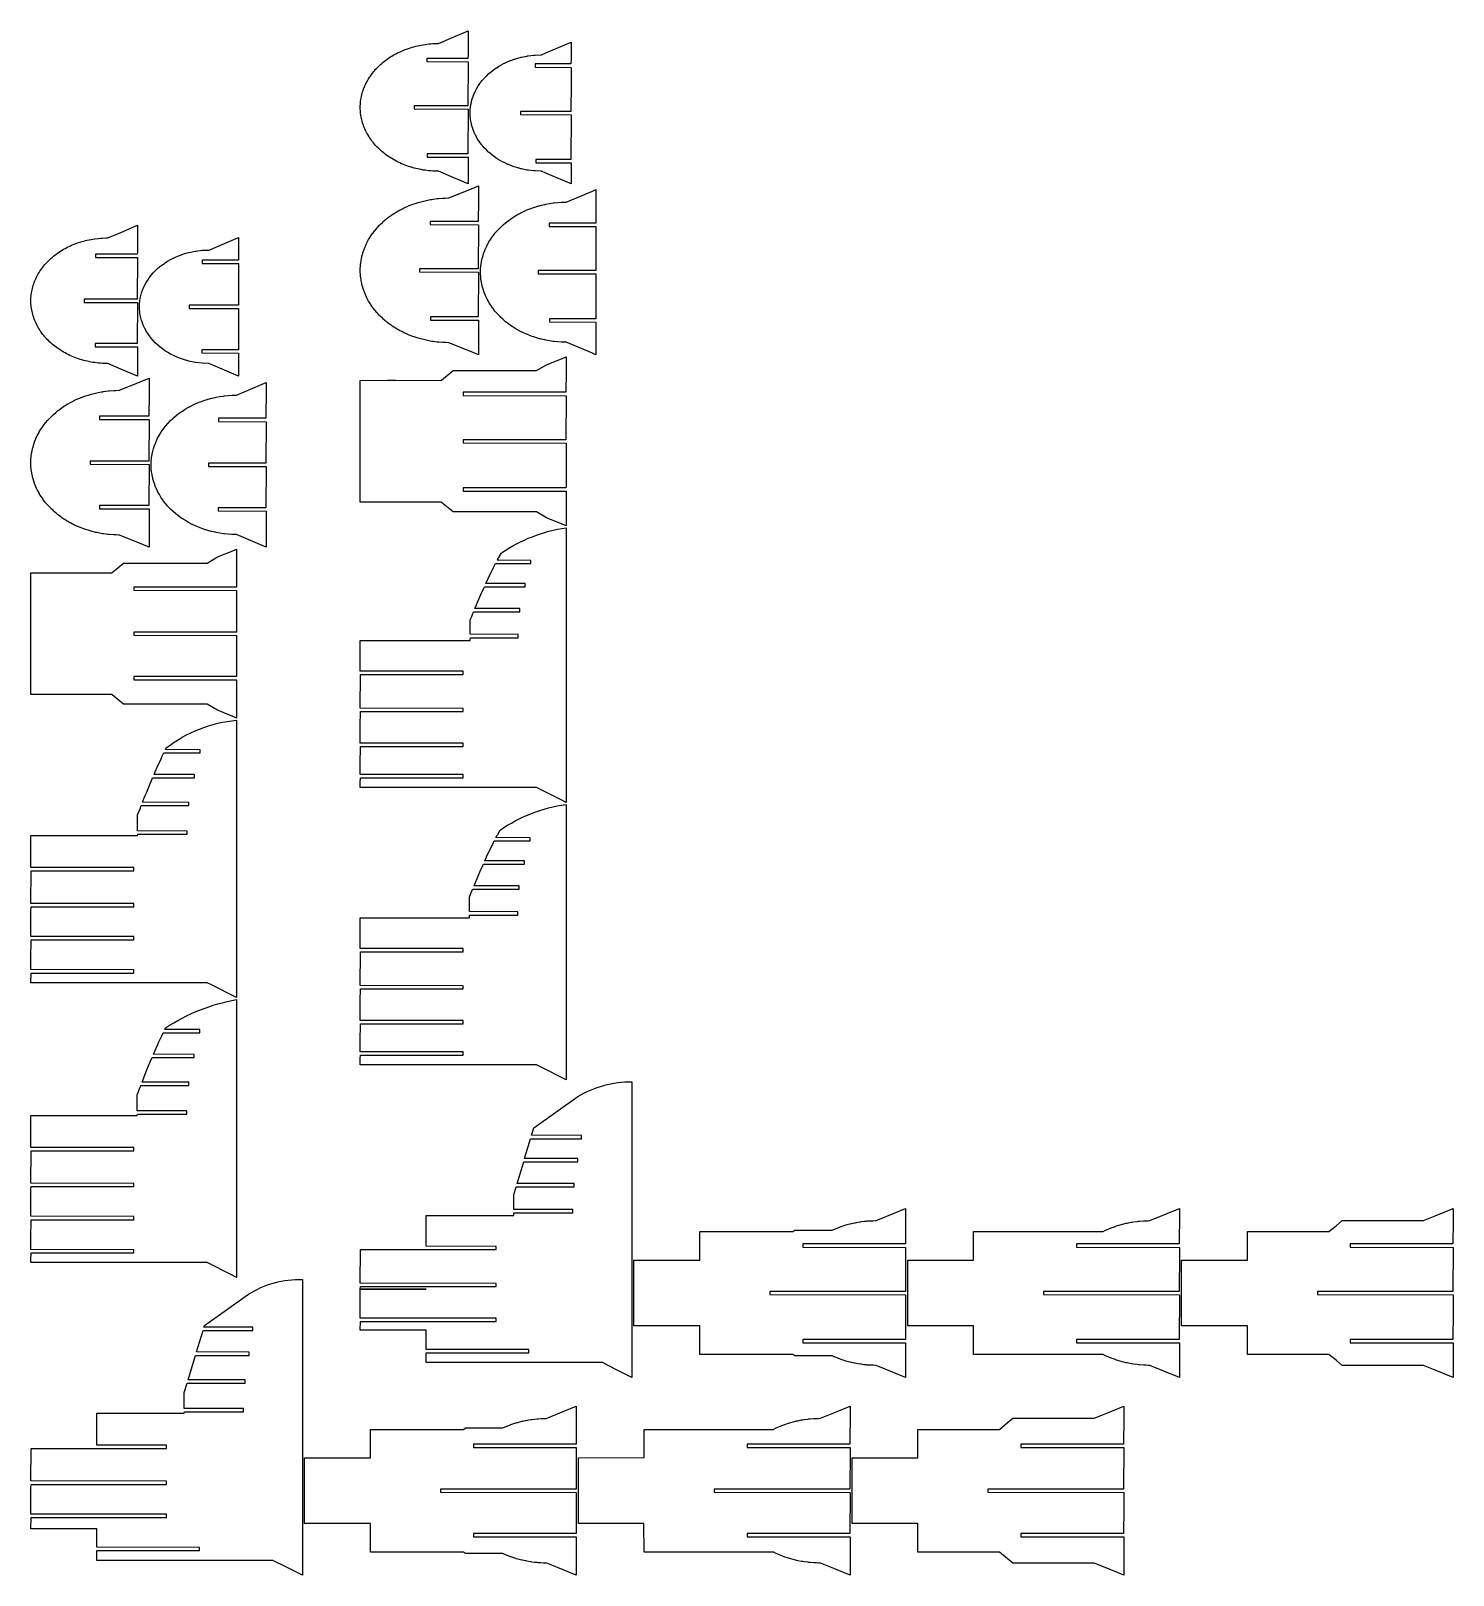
# Model space of a CAD drawing. Header units: millimetres. Extents: x 2 to 2161, y 2 to 2345.
import ezdxf

# ---------------------------------------------------------------- set-up
doc = ezdxf.new("R2010")
doc.units = ezdxf.units.MM
doc.layers.get('0').update_dxf_attribs({"linetype": 'CONTINUOUS'})

msp = doc.modelspace()

# ---------------------------------------------------------------- linework, layer by layer
for points in [[(600.3427, 2133.40017), (597.203556, 2133.844697), (594.094908, 2134.414271), (588.965948, 2135.4626), (585.895365, 2136.15604), (583.384362, 2136.832924), (580.359131, 2137.648415), (577.386618, 2138.584052), (574.919246, 2139.360761), (572.501649, 2140.235187), (569.588922, 2141.288756), (567.226744, 2142.258961), (564.380828, 2143.427876), (561.608732, 2144.709305), (559.307727, 2145.773022), (557.073494, 2146.927428), (554.381772, 2148.318273), (552.219681, 2149.560872), (549.614829, 2151.057936), (547.103147, 2152.657401), (545.018343, 2153.985042), (543.015866, 2155.394511), (540.603384, 2157.092612), (538.688106, 2158.580585), (536.380607, 2160.373244), (534.557123, 2161.936183), (532.360227, 2163.819121), (530.279194, 2165.787692), (528.551823, 2167.421665), (526.924829, 2169.122793), (524.964667, 2171.172355), (523.441923, 2172.936708), (521.607373, 2175.062262), (519.902876, 2177.258694), (518.488093, 2179.081845), (517.184591, 2180.95942), (515.61417, 2183.221524), (514.425166, 2185.149039), (512.992688, 2187.471241), (511.701613, 2189.847972), (510.629924, 2191.820773), (509.678208, 2193.834101), (508.531577, 2196.259685), (507.702052, 2198.308668), (506.702649, 2200.777275), (505.997305, 2202.857097), (505.147508, 2205.362693), (504.44948, 2207.899345), (503.87009, 2210.004799), (503.417929, 2212.13096), (502.873219, 2214.692477), (502.549504, 2216.834195), (502.159504, 2219.414489), (501.925143, 2222.007268), (501.730592, 2224.159395), (501.665706, 2226.316616), (501.5875, 2228.915584), (501.652385, 2231.07286), (501.730592, 2233.67188), (501.964952, 2236.264659), (502.159504, 2238.41673), (502.483218, 2240.558505), (502.873219, 2243.138799), (503.32538, 2245.26496), (503.870091, 2247.826425), (504.568119, 2250.363076), (505.147509, 2252.468532), (505.852853, 2254.548297), (506.70265, 2257.053944), (507.532175, 2259.102982), (508.531577, 2261.571539), (509.483292, 2263.584867), (510.629924, 2266.010502), (511.920999, 2268.387233), (512.992688, 2270.360035), (514.181694, 2272.287548), (515.614171, 2274.609752), (516.917673, 2276.487327), (518.488093, 2278.749431), (520.192589, 2280.945863), (521.607372, 2282.768959), (523.130117, 2284.533257), (524.964667, 2286.658808), (526.59166, 2288.360048), (528.551823, 2290.409613), (530.632855, 2292.378185), (532.360228, 2294.012157), (534.18371, 2295.57504), (536.380607, 2297.457978), (538.295884, 2298.946006), (540.603384, 2300.738613), (542.60586, 2302.148082), (545.018342, 2303.846233), (547.530024, 2305.445698), (549.614829, 2306.773336), (551.776919, 2308.015937), (554.381772, 2309.512952), (556.616005, 2310.667354), (559.307727, 2312.058199), (562.079823, 2313.339678), (564.380828, 2314.403395), (566.743008, 2315.373604), (569.588923, 2316.542469), (572.006519, 2317.416895), (574.919246, 2318.470514), (577.891759, 2319.406154), (580.359131, 2320.18286), (582.870134, 2320.859746), (585.895365, 2321.675237), (588.965947, 2322.368678), (594.094908, 2323.417004), (597.203556, 2323.986578), (600.3427, 2324.431052), (605.572979, 2325.064144), (608.735022, 2325.382385), (611.912437, 2325.573622), (617.193488, 2325.785337), (620.378543, 2325.849149), (642.740016, 2335.374372), (665.237324, 2344.957414), (665.237324, 2330.199048), (665.237324, 2308.732386), (665.042324, 2303.283788), (602.498797, 2303.283788), (602.498797, 2298.383788), (665.237324, 2298.133788), (665.042324, 2231.365639), (583.462413, 2231.365639), (583.462413, 2226.465639), (665.237324, 2226.215639), (665.042324, 2158.308091), (603.284822, 2158.308091), (603.284822, 2153.408091), (665.237324, 2153.158091), (665.237324, 2127.632229), (665.237324, 2112.873816), (642.740016, 2122.456905), (620.378544, 2131.982077), (617.193487, 2132.045888), (611.912437, 2132.257547), (608.735023, 2132.448783), (605.572979, 2132.767025)], [(739.368054, 2137.414618), (735.258523, 2138.708266), (731.231895, 2140.164665), (730.399671, 2140.465691), (726.465345, 2142.081615), (725.652211, 2142.415598), (724.860168, 2142.781727), (721.027729, 2144.553402), (717.306502, 2146.476122), (716.537424, 2146.873514), (712.936355, 2148.943123), (712.192096, 2149.370864), (711.47446, 2149.827863), (708.002114, 2152.039114), (704.666889, 2154.386656), (703.977596, 2154.871837), (700.787605, 2157.350129), (700.128307, 2157.862328), (697.091205, 2160.465481), (696.463508, 2161.003473), (695.868916, 2161.565933), (692.991893, 2164.287395), (690.282054, 2167.120709), (689.721997, 2167.706309), (687.18579, 2170.644928), (686.661623, 2171.25224), (686.174614, 2171.879804), (683.818223, 2174.916353), (681.647175, 2178.043547), (681.198475, 2178.689875), (679.218128, 2181.900247), (678.808841, 2182.563746), (678.439955, 2183.242825), (676.655003, 2186.528623), (675.069873, 2189.881921), (674.742258, 2190.574958), (673.360643, 2193.987642), (673.075093, 2194.692971), (671.900307, 2198.157017), (671.657503, 2198.872916), (671.458063, 2199.597687), (670.493061, 2203.104426), (669.739964, 2206.645654), (669.584329, 2207.37753), (669.045167, 2210.944668), (668.933736, 2211.681909), (668.866775, 2212.422717), (668.542739, 2216.007192), (668.434669, 2219.60015), (668.412324, 2220.342727), (668.520394, 2223.935777), (668.542739, 2224.678368), (668.609701, 2225.419177), (668.933736, 2229.003559), (669.472898, 2232.57079), (669.584329, 2233.308031), (670.337426, 2236.849258), (670.493061, 2237.581119), (670.692501, 2238.30589), (671.657503, 2241.812631), (672.83229, 2245.276584), (673.075094, 2245.992497), (674.456709, 2249.405272), (674.742258, 2250.110587), (676.327388, 2253.463885), (676.655003, 2254.156937), (677.023889, 2254.836016), (678.808841, 2258.121816), (680.789188, 2261.332186), (681.198475, 2261.995685), (683.369523, 2265.122879), (683.818223, 2265.769207), (684.305231, 2266.396771), (686.661623, 2269.433228), (689.19783, 2272.371755), (689.721997, 2272.979067), (692.431836, 2275.812566), (692.991893, 2276.398168), (693.586485, 2276.960628), (696.463509, 2279.682089), (699.50061, 2282.285149), (700.128307, 2282.823141), (703.318297, 2285.301527), (703.977595, 2285.813711), (707.31282, 2288.161252), (708.002114, 2288.646448), (708.719751, 2289.103446), (712.192096, 2291.314693), (715.793166, 2293.384307), (716.537424, 2293.812034), (720.258651, 2295.734749), (721.027729, 2296.132141), (721.819772, 2296.498284), (725.652211, 2298.269959), (729.586538, 2299.885889), (730.399672, 2300.219857), (734.426299, 2301.676257), (735.258523, 2301.977296), (736.107829, 2302.244627), (740.21736, 2303.53827), (744.39956, 2304.665658), (745.263928, 2304.89866), (746.141254, 2305.096789), (754.683793, 2306.842828), (755.571996, 2307.005566), (756.468911, 2307.132561), (765.180201, 2308.187009), (766.083659, 2308.277936), (766.99151, 2308.332576), (775.787362, 2308.685198), (776.697396, 2308.703431), (783.08651, 2311.424975), (821.556176, 2327.811665), (821.556176, 2302.575338), (821.361176, 2294.71093), (767.109331, 2294.71093), (767.109331, 2289.810931), (821.556176, 2289.560931), (821.556177, 2265.868044), (821.361176, 2222.792781), (745.034251, 2222.792781), (745.034251, 2217.892781), (821.556176, 2217.642781), (821.361176, 2149.735233), (768.100589, 2149.735233), (768.100589, 2144.835233), (821.556176, 2144.585233), (821.556176, 2138.110223), (821.556177, 2112.873816), (783.08651, 2129.260587), (776.697396, 2131.982117), (775.787362, 2132.000349), (766.991509, 2132.352877), (766.083659, 2132.407517), (765.180201, 2132.498445), (756.468911, 2133.552981), (755.571996, 2133.679992), (754.683793, 2133.84273), (746.141254, 2135.588773), (745.263928, 2135.786903), (741.081728, 2136.914286), (740.21736, 2137.147287)], [(527.770041, 1916.498567), (526.980011, 1917.413914), (524.008483, 1920.890388), (523.274459, 1921.836258), (520.514007, 1925.426788), (519.837722, 1926.40094), (517.294873, 1930.096795), (516.677992, 1931.096827), (514.358676, 1934.889535), (513.802688, 1935.913049), (511.712498, 1939.793207), (511.218713, 1940.83776), (509.362651, 1944.796465), (508.932269, 1945.859545), (507.314655, 1949.887398), (506.948699, 1950.966406), (505.573345, 1955.053658), (505.272746, 1956.146041), (504.143044, 1960.283118), (503.908471, 1961.386208), (503.026959, 1965.56328), (502.859009, 1966.674457), (502.227893, 1970.881696), (502.126968, 1971.998249), (501.747688, 1976.225401), (501.714009, 1977.344619), (501.5875, 1981.581939), (501.71401, 1985.819258), (501.747688, 1986.938499), (502.126968, 1991.165736), (502.227893, 1992.282289), (502.859009, 1996.489443), (503.026959, 1997.600619), (503.90847, 2001.777776), (504.143044, 2002.880844), (505.272746, 2007.017921), (505.573345, 2008.110304), (506.948699, 2012.197471), (507.314655, 2013.276502), (508.932269, 2017.304439), (509.362651, 2018.367497), (511.218713, 2022.326204), (511.712498, 2023.370779), (513.802688, 2027.250935), (514.358676, 2028.274449), (516.677992, 2032.067073), (517.294872, 2033.067106), (519.837721, 2036.762961), (520.514007, 2037.737112), (523.27446, 2041.327642), (524.008483, 2042.273512), (526.980012, 2045.750068), (527.770042, 2046.665414), (530.945449, 2050.019617), (531.789572, 2050.902241), (535.161393, 2054.126453), (536.057568, 2054.974198), (539.617934, 2058.060459), (540.564004, 2058.871326), (542.035493, 2060.059172), (543.532855, 2061.218313), (544.579104, 2062.031103), (547.602151, 2064.244796), (548.845809, 2065.12021), (551.738571, 2067.092393), (553.257773, 2068.059836), (555.878731, 2069.714181), (557.46562, 2070.655794), (559.297045, 2071.708318), (560.025154, 2072.12472), (560.961406, 2072.649891), (561.733139, 2073.071713), (562.702217, 2073.584164), (564.539575, 2074.525898), (566.432078, 2075.503777), (568.381089, 2076.404762), (573.85411, 2078.913608), (575.855023, 2079.735417), (581.53132, 2081.923011), (583.579206, 2082.663792), (589.43045, 2084.519189), (591.520371, 2085.177021), (593.647358, 2085.750378), (599.644407, 2087.264372), (601.803279, 2087.751918), (607.916326, 2088.916965), (610.101962, 2089.317423), (612.309038, 2089.629925), (618.507459, 2090.440151), (620.730636, 2090.6639), (626.983774, 2091.115342), (629.217759, 2091.249797), (630.617577, 2091.285253), (636.163945, 2091.396372), (673.056886, 2106.448742), (681.022726, 2109.698816), (681.022726, 2106.953452), (681.022726, 2086.820824), (680.827726, 2055.950143), (607.81379, 2055.950143), (607.81379, 2051.050143), (681.022725, 2050.800143), (680.827726, 1984.031993), (591.355114, 1984.031994), (591.355114, 1979.131993), (681.022726, 1978.881994), (680.827726, 1910.974446), (608.412421, 1910.974445), (608.412421, 1906.074446), (681.022726, 1905.824446), (681.022726, 1856.210524), (681.022726, 1853.465171), (673.056887, 1856.715225), (636.163945, 1871.767505), (635.410735, 1871.778261), (631.457114, 1871.869216), (629.217758, 1871.914081), (626.983774, 1872.048536), (620.730636, 1872.499978), (618.507459, 1872.723727), (612.309038, 1873.534025), (610.101962, 1873.846564), (607.916326, 1874.247021), (601.803278, 1875.41206), (599.644406, 1875.899607), (593.647358, 1877.413537), (591.520371, 1877.986894), (589.43045, 1878.644724), (583.579206, 1880.500189), (581.53132, 1881.240934), (575.855022, 1883.428533), (573.85411, 1884.250377), (568.38109, 1886.759219), (566.432078, 1887.660169), (564.539575, 1888.638048), (562.312485, 1889.782938), (561.732071, 1890.092761), (560.961281, 1890.514109), (560.021517, 1891.041319), (559.297046, 1891.455632), (557.46562, 1892.508191), (555.87154, 1893.453797), (553.255954, 1895.100817), (551.737572, 1896.067739), (548.842863, 1898.037719), (547.600703, 1898.912051), (544.577888, 1901.130186), (543.532312, 1901.942477), (542.035296, 1903.103751), (540.564004, 1904.29266), (539.617934, 1905.103527), (536.057568, 1908.189789), (535.161393, 1909.037534), (531.789572, 1912.261747), (530.945449, 1913.144369)], [(684.408639, 1972.997387), (684.354572, 1973.595488), (684.336539, 1974.195004), (684.197726, 1978.808066), (684.215758, 1979.407598), (684.354572, 1984.020752), (684.770552, 1988.622827), (684.82462, 1989.220912), (684.914584, 1989.816135), (685.606819, 1994.396051), (685.732479, 1994.986935), (686.699318, 1999.533431), (687.93829, 2004.035883), (688.099309, 2004.621013), (688.295332, 2005.199003), (689.803686, 2009.646423), (690.03422, 2010.215874), (691.808118, 2014.59746), (692.07261, 2015.156987), (694.107834, 2019.46239), (696.399439, 2023.680989), (696.697273, 2024.229253), (697.027712, 2024.764931), (699.570299, 2028.886747), (699.932557, 2029.408546), (702.719989, 2033.423688), (705.745399, 2037.322264), (706.138584, 2037.828923), (706.561772, 2038.319241), (709.818022, 2042.092007), (710.270182, 2042.564801), (713.74939, 2046.202694), (717.443137, 2049.696829), (717.923193, 2050.150928), (718.42996, 2050.585271), (722.329361, 2053.927408), (722.861638, 2054.340948), (726.957354, 2057.52275), (727.513864, 2057.914457), (731.795921, 2060.928605), (736.254053, 2063.767589), (736.833444, 2064.136555), (737.434313, 2064.481888), (742.057819, 2067.139027), (742.678737, 2067.459848), (747.456433, 2069.928542), (752.37679, 2072.203114), (753.016265, 2072.498733), (753.672741, 2072.768365), (758.724124, 2074.843053), (759.396, 2075.086066), (764.565971, 2076.956195), (769.842059, 2078.616918), (770.52777, 2078.832773), (771.225606, 2079.020887), (776.595266, 2080.468351), (782.045424, 2081.69918), (783.47082, 2081.990521), (788.988543, 2083.001492), (794.560393, 2083.790415), (796.013947, 2083.966358), (801.626444, 2084.531223), (807.266225, 2084.87066), (808.733888, 2084.929498), (814.387231, 2085.042762), (854.077923, 2101.949641), (859.246011, 2104.15106), (859.246011, 2100.760764), (859.246011, 2095.829437), (859.051011, 2053.17627), (788.462972, 2053.17627), (788.462972, 2048.27627), (859.246011, 2048.02627), (859.051011, 1981.258121), (771.771869, 1981.258121), (771.771869, 1976.358121), (859.246011, 1976.108121), (859.051011, 1908.200573), (789.127662, 1908.200573), (789.127662, 1903.300573), (859.246011, 1903.050573), (859.246011, 1856.855477), (859.246012, 1853.465171), (854.077924, 1855.6666), (814.387231, 1872.573387), (808.733888, 1872.68665), (807.266225, 1872.745473), (801.626445, 1873.08491), (796.013947, 1873.649775), (794.560393, 1873.825733), (788.988543, 1874.61475), (783.470819, 1875.625719), (782.045424, 1875.917062), (776.595266, 1877.147891), (775.897431, 1877.336005), (770.52777, 1878.783468), (765.251681, 1880.444185), (764.565971, 1880.660041), (763.894093, 1880.903054), (758.724123, 1882.773095), (758.067648, 1883.042726), (753.016265, 1885.117503), (748.095909, 1887.391986), (747.456434, 1887.687605), (746.835515, 1888.008428), (742.057819, 1890.477121), (741.45695, 1890.822453), (736.833444, 1893.479681), (732.375312, 1896.318666), (731.795921, 1896.687632), (731.239411, 1897.079339), (726.957354, 1900.093398), (726.425077, 1900.506923), (722.32936, 1903.688819), (721.822594, 1904.123177), (717.923193, 1907.465314), (714.229446, 1910.959448), (713.74939, 1911.413547), (713.29723, 1911.88631), (709.818023, 1915.524198), (709.394834, 1916.014532), (706.138584, 1919.787303), (703.113172, 1923.685879), (702.719988, 1924.192553), (702.357731, 1924.714352), (699.570299, 1928.729494), (699.239862, 1929.265172), (696.697274, 1933.386986), (694.405668, 1937.605585), (694.107834, 1938.153849), (693.843341, 1938.713376), (691.808118, 1943.018688), (691.577584, 1943.588124), (689.803686, 1947.9698), (689.607663, 1948.547806), (688.099309, 1952.995136), (686.860337, 1957.497588), (686.699318, 1958.082717), (686.573657, 1958.673602), (685.606819, 1963.220188), (685.516855, 1963.815395), (684.82462, 1968.395312)], [(2.150465, 1944.835025), (2.512674, 1947.231431), (2.852901, 1949.482369), (3.358832, 1951.86143), (3.834024, 1954.096034), (4.442967, 1956.308944), (5.091256, 1958.664836), (5.880478, 1960.991859), (6.62182, 1963.177723), (7.549991, 1965.470427), (8.421845, 1967.623934), (9.486736, 1969.876683), (10.487028, 1971.992746), (11.613331, 1974.06619), (12.812463, 1976.273592), (14.142862, 1978.430319), (15.392519, 1980.456106), (16.851031, 1982.556958), (18.221027, 1984.530362), (19.707987, 1986.446475), (21.291013, 1988.48643), (22.994839, 1990.460534), (24.595255, 1992.314812), (26.415728, 1994.218296), (28.125725, 1996.006283), (29.941166, 1997.723616), (31.873953, 1999.551956), (33.91428, 2001.300631), (35.830798, 2002.943213), (37.973837, 2004.608199), (39.986842, 2006.172067), (42.227449, 2007.749145), (44.332038, 2009.230569), (46.523167, 2010.625903), (48.855892, 2012.11142), (51.275094, 2013.501726), (53.547502, 2014.807681), (56.047426, 2016.099489), (58.395618, 2017.312828), (60.813925, 2018.430758), (63.388562, 2019.620845), (66.031646, 2020.706487), (68.514351, 2021.726177), (71.219444, 2022.704651), (73.760434, 2023.623758), (76.353581, 2024.440028), (79.114367, 2025.308976), (81.923973, 2026.066415), (84.56311, 2026.777835), (87.24181, 2027.382724), (92.980694, 2028.555714), (95.692603, 2029.052642), (98.431114, 2029.440391), (104.283366, 2030.148769), (107.041855, 2030.4264), (109.813752, 2030.593225), (115.722814, 2030.830117), (118.501378, 2030.885785), (138.008972, 2039.195354), (163.360158, 2049.99404), (163.360158, 2033.363556), (163.360158, 2009.173698), (163.165158, 2006.129358), (99.58644, 2006.129358), (99.58644, 2001.229358), (163.360158, 2000.979358), (163.165159, 1937.934026), (82.523829, 1937.934027), (82.523829, 1933.034027), (163.360158, 1932.784026), (163.165159, 1870.407268), (99.177631, 1870.407268), (99.177631, 1865.507268), (163.360158, 1865.257268), (163.360159, 1837.604532), (163.360158, 1820.974013), (138.008972, 1831.772762), (118.501378, 1840.082373), (115.722814, 1840.138), (109.813752, 1840.374888), (107.041855, 1840.541713), (104.283366, 1840.819344), (98.431114, 1841.527663), (95.692603, 1841.915411), (92.980695, 1842.412385), (87.241809, 1843.585434), (84.56311, 1844.190324), (81.753504, 1844.947704), (79.114367, 1845.659164), (76.52122, 1846.475394), (73.760434, 1847.344404), (71.055342, 1848.322815), (68.514351, 1849.241876), (65.871267, 1850.327519), (63.388561, 1851.347208), (60.970254, 1852.465138), (58.395617, 1853.655288), (55.895694, 1854.947096), (53.547503, 1856.160481), (51.128301, 1857.550724), (48.855892, 1858.856634), (46.664763, 1860.251967), (44.332039, 1861.737484), (42.091432, 1863.314688), (39.986842, 1864.796112), (37.843804, 1866.460972), (35.830798, 1868.02484), (33.790471, 1869.773578), (31.873953, 1871.41616), (30.058511, 1873.133539), (28.125724, 1874.961879), (26.305252, 1876.865361), (24.595255, 1878.653302), (22.891429, 1880.627408), (21.291014, 1882.481686), (19.804053, 1884.397891), (18.221027, 1886.437783), (16.762515, 1888.538697), (15.392519, 1890.512009), (14.06212, 1892.668674), (12.812463, 1894.69455), (11.686161, 1896.76795), (10.487029, 1898.975415), (9.422137, 1901.228101), (8.421845, 1903.344119), (7.493674, 1905.636823), (6.62182, 1907.790375), (5.832598, 1910.117523), (5.091256, 1912.303342), (4.482313, 1914.516253), (3.834024, 1916.872145), (3.328093, 1919.251081), (2.852901, 1921.485729), (2.490692, 1923.882134), (2.150465, 1926.133073), (1.946014, 1928.394903), (1.728327, 1930.802893), (1.655725, 1933.216707), (1.5875, 1935.484027), (1.660101, 1937.89784), (1.728326, 1940.16516), (1.932777, 1942.427035)], [(241.173362, 2008.640259), (241.80582, 2008.796809), (251.217987, 2010.720593), (251.866214, 2010.82581), (261.464311, 2011.987599), (262.122048, 2012.040459), (272.143775, 2012.435599), (274.463842, 2013.423868), (317.002556, 2031.543818), (317.002556, 2003.638245), (316.807556, 1996.904247), (261.767793, 1996.904247), (261.767793, 1992.004247), (317.002556, 1991.754247), (317.002556, 1963.048213), (316.807556, 1928.708916), (241.818857, 1928.708916), (241.818857, 1923.808916), (317.002556, 1923.558916), (316.807556, 1861.182157), (261.242858, 1861.182157), (261.242858, 1856.282157), (317.002556, 1856.032157), (317.002556, 1848.879645), (317.002556, 1820.974013), (274.463842, 1839.094067), (271.813317, 1840.088957), (262.122048, 1840.47747), (261.46431, 1840.53033), (251.866214, 1841.692022), (251.217988, 1841.797243), (241.487238, 1843.793066), (236.879291, 1845.035222), (236.257008, 1845.216912), (231.729128, 1846.64215), (226.990387, 1848.356116), (222.655547, 1850.136645), (222.072662, 1850.390875), (217.850081, 1852.342802), (213.470761, 1854.605766), (209.503103, 1856.885859), (208.972248, 1857.207122), (205.146419, 1859.643472), (201.221367, 1862.406383), (197.467227, 1865.32286), (194.120949, 1868.19091), (193.677101, 1868.590515), (190.507198, 1871.589119), (187.318125, 1874.923603), (184.523734, 1878.161272), (184.156548, 1878.609701), (181.560275, 1881.955266), (179.00528, 1885.635597), (176.823334, 1889.172678), (176.540758, 1889.660211), (174.574098, 1893.280605), (172.708636, 1897.226826), (171.082682, 1901.243144), (169.788302, 1905.059827), (169.627711, 1905.582975), (168.564472, 1909.4468), (167.678194, 1913.614189), (167.084146, 1917.54446), (167.019366, 1918.08117), (166.662344, 1922.03044), (166.535159, 1926.258916), (166.654229, 1930.217736), (166.686659, 1930.7564), (167.043682, 1934.70567), (167.678194, 1938.903648), (168.507957, 1942.805472), (168.636894, 1943.334421), (169.700133, 1947.198246), (171.082681, 1951.274693), (172.708636, 1955.291006), (174.455132, 1958.985669), (174.708051, 1959.483933), (176.674711, 1963.104224), (179.00528, 1966.882335), (181.39734, 1970.327877), (181.737122, 1970.790463), (184.333394, 1974.136131), (187.318125, 1977.594328), (190.303825, 1980.716173), (190.723111, 1981.133066), (193.893014, 1984.13167), (197.467227, 1987.194972), (201.221367, 1990.111656), (204.896117, 1992.698171), (205.407013, 1993.040308), (209.232842, 1995.476659), (213.470761, 1997.912175), (217.570807, 2000.030829), (218.137694, 2000.30809), (222.360275, 2002.259914), (226.990387, 2004.161716), (231.426925, 2005.76648), (232.037535, 2005.972871), (236.565415, 2007.398005)], [(810.859048, 1849.02346), (813.963722, 1850.290171), (813.963721, 1826.733004), (813.768721, 1796.541497), (657.825611, 1796.541497), (657.825611, 1791.641497), (813.963721, 1791.391497), (813.768721, 1724.623347), (657.825611, 1724.623348), (657.825611, 1719.723348), (813.963721, 1719.473348), (813.963721, 1653.9808), (813.768721, 1651.5658), (657.825611, 1651.5658), (657.825611, 1646.6658), (813.963721, 1646.4158), (813.963721, 1617.613598), (813.963722, 1594.056525), (810.859047, 1595.323229), (784.276466, 1606.168894), (769.104941, 1614.922837), (664.646613, 1614.922836), (642.601101, 1614.922837), (624.97187, 1629.308324), (624.508121, 1629.686807), (555.196857, 1629.630058), (548.372163, 1629.634077), (542.922902, 1629.628566), (501.5875, 1629.694118), (501.587501, 1630.591923), (501.587501, 1633.171717), (501.587501, 1654.579116), (501.587501, 1754.480453), (501.5875, 1789.773014), (501.5875, 1811.174821), (501.587501, 1813.754773), (501.587501, 1814.652576), (542.922902, 1814.71813), (548.372163, 1814.712618), (555.196857, 1814.716637), (624.508121, 1814.659888), (624.971871, 1815.038351), (642.601102, 1829.423734), (664.646613, 1829.423734), (769.104941, 1829.423734), (784.276466, 1838.17773)], [(89.839178, 1792.746426), (91.579865, 1793.294358), (93.351423, 1793.771909), (99.862714, 1795.415735), (101.66083, 1795.821776), (108.298065, 1797.086648), (110.118472, 1797.420217), (111.956737, 1797.680499), (118.686667, 1798.560271), (120.538343, 1798.746634), (127.327682, 1799.236786), (129.188357, 1799.34877), (130.708209, 1799.387265), (136.163945, 1799.49657), (172.454025, 1814.302972), (181.022726, 1817.799013), (181.022726, 1814.845879), (181.022726, 1793.189606), (180.827726, 1760.327516), (105.919296, 1760.327516), (105.919296, 1755.427516), (181.022726, 1755.177516), (180.827726, 1692.132185), (91.355113, 1692.132185), (91.355113, 1687.232185), (181.022726, 1686.982185), (180.827726, 1624.605426), (105.602836, 1624.605426), (105.602836, 1619.705426), (181.022726, 1619.455426), (181.022726, 1564.51849), (181.022726, 1561.565356), (172.454025, 1565.061416), (136.163945, 1579.867897), (135.346148, 1579.879558), (131.053508, 1579.978259), (129.188357, 1580.0156), (127.327681, 1580.127584), (120.538342, 1580.617814), (118.686667, 1580.804178), (111.956737, 1581.683871), (110.118472, 1581.944152), (108.298065, 1582.277752), (101.660829, 1583.542624), (99.862714, 1583.948665), (93.351423, 1585.592491), (91.579865, 1586.070069), (89.839178, 1586.617975), (83.486196, 1588.632466), (81.780519, 1589.249399), (75.617485, 1591.624578), (73.950933, 1592.309059), (68.008606, 1595.033111), (66.385282, 1595.783537), (64.809024, 1596.59804), (62.390963, 1597.841119), (61.760779, 1598.17744), (60.923895, 1598.634976), (59.903547, 1599.207391), (59.116953, 1599.657224), (57.591565, 1600.533835), (55.860795, 1601.560526), (53.020926, 1603.34878), (51.818859, 1604.114269), (48.675935, 1606.253176), (47.756141, 1606.90062), (44.474124, 1609.308863), (43.749107, 1609.872117), (42.123724, 1611.13306), (40.526272, 1612.423911), (39.889631, 1612.969554), (36.02397, 1616.320458), (35.420905, 1616.890948), (31.759956, 1620.391537), (31.191918, 1620.985467), (27.744225, 1624.627376), (27.212589, 1625.243342), (23.986257, 1629.017917), (23.492309, 1629.654454), (20.495151, 1633.552861), (20.040058, 1634.208368), (17.279164, 1638.221225), (16.864044, 1638.894193), (14.345851, 1643.011935), (13.971709, 1643.70069), (11.702289, 1647.913748), (11.370005, 1648.61666), (9.354789, 1652.914818), (9.065171, 1653.630198), (7.308849, 1658.003339), (7.062586, 1658.729438), (5.569298, 1663.167162), (5.367015, 1663.902261), (4.140444, 1668.394175), (3.982591, 1669.136494), (3.025491, 1673.67165), (2.912473, 1674.419382), (2.227239, 1678.987289), (2.159323, 1679.738639), (1.747521, 1684.328443), (1.724858, 1685.081615), (1.5875, 1689.682184), (1.724858, 1694.282845), (1.747521, 1695.036018), (2.159323, 1699.625732), (2.227239, 1700.377096), (2.912472, 1704.945003), (3.025491, 1705.692734), (3.982591, 1710.227983), (4.140443, 1710.970287), (5.367015, 1715.462109), (5.569298, 1716.197208), (7.062586, 1720.635026), (7.30885, 1721.361139), (9.065171, 1725.734278), (9.354789, 1726.449643), (11.370006, 1730.747801), (11.702289, 1731.450728), (13.97171, 1735.663785), (14.345851, 1736.352555), (16.864044, 1740.470294), (17.279163, 1741.143233), (20.040058, 1745.156001), (20.495152, 1745.811539), (23.492308, 1749.709946), (23.986257, 1750.346453), (27.212589, 1754.121028), (27.744225, 1754.736994), (31.191918, 1758.378902), (31.759956, 1758.972848), (35.420905, 1762.473437), (36.02397, 1763.043911), (39.889631, 1766.394815), (40.526272, 1766.940458), (42.124032, 1768.230346), (43.749696, 1769.48869), (44.475445, 1770.052511), (47.757713, 1772.456205), (48.679134, 1773.104795), (51.819945, 1775.246085), (53.0229, 1776.01214), (55.868602, 1777.808257), (57.591566, 1778.830609), (59.116952, 1779.70725), (59.907496, 1780.159291), (60.92403, 1780.729631), (61.761939, 1781.18762), (62.814113, 1781.744008), (64.809024, 1782.766513), (66.385282, 1783.580985), (68.008605, 1784.331411), (73.950933, 1787.055311), (75.617484, 1787.739792), (81.78052, 1790.114971), (83.486196, 1790.731935)], [(247.152003, 1595.71513), (246.442407, 1596.081806), (241.779369, 1598.491346), (241.092686, 1598.885962), (236.580138, 1601.479237), (232.228995, 1604.25009), (231.566858, 1604.67175), (230.930867, 1605.119435), (226.751574, 1608.061247), (226.143278, 1608.533813), (222.145854, 1611.639342), (221.566712, 1612.135717), (217.760892, 1615.397556), (214.155789, 1618.807926), (213.607173, 1619.326896), (213.090437, 1619.867194), (209.694726, 1623.417686), (209.211099, 1623.978031), (206.032995, 1627.660256), (203.080189, 1631.465454), (202.630851, 1632.044472), (202.216856, 1632.64081), (199.49632, 1636.559412), (199.11869, 1637.171576), (196.637121, 1641.19456), (194.400511, 1645.311916), (194.060141, 1645.938499), (193.757874, 1646.577918), (191.771494, 1650.779906), (191.508035, 1651.430684), (189.776708, 1655.707206), (189.55269, 1656.367761), (188.080534, 1660.708358), (186.871296, 1665.102756), (186.687281, 1665.771469), (186.543673, 1666.446724), (185.600037, 1670.884286), (185.497226, 1671.564499), (184.821603, 1676.034412), (184.415606, 1680.525952), (184.353816, 1681.209454), (184.333208, 1681.894608), (184.197726, 1686.397052), (184.218334, 1687.082206), (184.353815, 1691.584649), (184.759813, 1696.076278), (184.821603, 1696.75978), (184.924416, 1697.439993), (185.600038, 1701.909906), (185.743645, 1702.585196), (186.687281, 1707.02267), (187.896519, 1711.417067), (188.080534, 1712.08578), (188.304552, 1712.746299), (189.776708, 1717.086986), (190.040167, 1717.737763), (191.771494, 1722.014197), (192.07376, 1722.653634), (194.06014, 1726.85571), (196.29675, 1730.973155), (196.637121, 1731.59972), (197.014751, 1732.211901), (199.49632, 1736.234708), (199.910315, 1736.831029), (202.630852, 1740.749813), (205.583657, 1744.554829), (206.032994, 1745.133865), (206.51662, 1745.694209), (209.694726, 1749.376433), (210.211462, 1749.916732), (213.607173, 1753.467316), (217.212276, 1756.877596), (217.760892, 1757.396565), (218.340034, 1757.892922), (222.145854, 1761.154761), (222.75415, 1761.627362), (226.751574, 1764.732892), (227.387564, 1765.180541), (231.566857, 1768.122353), (235.918, 1770.893205), (236.580137, 1771.314866), (237.266822, 1771.7095), (241.779369, 1774.302867), (242.488966, 1774.669542), (247.152004, 1777.078991), (251.954278, 1779.298976), (252.685082, 1779.636779), (253.435314, 1779.944936), (258.36547, 1781.969834), (259.133303, 1782.247571), (264.1792, 1784.072734), (269.32867, 1785.693683), (270.112312, 1785.940331), (270.909811, 1786.155328), (276.150607, 1787.568065), (281.469968, 1788.769254), (283.098935, 1789.102204), (288.48424, 1790.089003), (293.922374, 1790.858994), (295.58352, 1791.060065), (301.061326, 1791.611384), (306.565758, 1791.942665), (308.243029, 1792.009906), (313.7607, 1792.120451), (352.498869, 1808.621589), (358.61948, 1811.228747), (358.61948, 1807.2136), (358.61948, 1801.373371), (358.42448, 1757.042383), (286.272805, 1757.042383), (286.272805, 1752.142383), (358.61948, 1751.892383), (358.42448, 1688.847051), (271.458603, 1688.847052), (271.458603, 1683.947051), (358.61948, 1683.697051), (358.42448, 1621.320293), (285.919479, 1621.320293), (285.919479, 1616.420292), (358.61948, 1616.170292), (358.61948, 1565.580511), (358.61948, 1561.565356), (352.498868, 1564.17253), (313.760699, 1580.673751), (308.24303, 1580.784215), (306.565758, 1580.851455), (301.061325, 1581.182736), (295.58352, 1581.734055), (293.922374, 1581.935109), (288.48424, 1582.705099), (283.098935, 1583.69199), (281.469968, 1584.024957), (276.150607, 1585.226146), (275.353108, 1585.441127), (270.112311, 1586.853944), (264.962842, 1588.474812), (264.1792, 1588.721478), (263.411367, 1588.999197), (258.36547, 1590.824269), (257.615237, 1591.132425), (252.685082, 1593.157324), (247.882807, 1595.377309)], [(142.421697, 1537.377544), (165.725926, 1537.377544), (269.104941, 1537.377544), (285.142704, 1546.631342), (310.949638, 1557.160606), (313.963722, 1558.390357), (313.963721, 1534.815628), (313.768721, 1500.918859), (157.825611, 1500.918859), (157.825611, 1496.018859), (313.963721, 1495.768859), (313.768721, 1432.723527), (157.825611, 1432.723528), (157.825611, 1427.823528), (313.963721, 1427.573527), (313.768721, 1365.196769), (157.825611, 1365.196768), (157.825611, 1360.296768), (313.963721, 1360.046769), (313.963721, 1325.731427), (313.963722, 1302.156698), (310.949638, 1303.386456), (285.142704, 1313.915776), (269.104941, 1323.16961), (165.725925, 1323.169609), (142.421697, 1323.16961), (124.974619, 1337.406368), (124.468067, 1337.81977), (48.759454, 1337.757786), (48.062925, 1337.7577), (1.5875, 1337.831336), (1.587501, 1338.84075), (1.587501, 1341.394061), (1.587501, 1362.849801), (1.587501, 1398.796975), (1.5875, 1497.687527), (1.5875, 1519.153074), (1.587501, 1521.706305), (1.587501, 1522.715798), (48.062926, 1522.789355), (48.759454, 1522.789269), (124.468067, 1522.727449), (124.97462, 1523.140796)], [(971.984081, 379.712019), (917.138736, 379.712019), (917.138735, 424.873336), (917.138735, 434.557316), (917.138735, 479.712026), (962.293402, 479.712026), (1017.138748, 479.712027), (1017.138747, 495.830803), (1017.138747, 522.786317), (1118.899919, 522.786317), (1158.491343, 522.786317), (1161.29449, 525.07369), (1197.068372, 525.073682), (1218.098714, 525.073682), (1221.423438, 526.641415), (1229.450556, 529.843112), (1229.941964, 530.032496), (1237.947669, 532.677343), (1238.7244, 532.92364), (1246.715034, 535.046539), (1247.726411, 535.301867), (1251.73826, 536.180538), (1252.857761, 536.393897), (1256.902944, 537.156659), (1260.90636, 537.79263), (1262.181767, 537.959344), (1266.207817, 538.480248), (1270.205569, 538.881426), (1271.5843, 538.980962), (1275.594308, 539.267468), (1279.588917, 539.43858), (1283.900061, 539.503554), (1284.656188, 539.518702), (1289.685744, 541.570767), (1329.514969, 557.821145), (1329.51497, 544.094316), (1329.319969, 504.072472), (1173.376859, 504.072472), (1173.376858, 499.172472), (1329.514969, 498.922472), (1329.514969, 443.431108), (1329.319969, 432.154323), (1123.376852, 432.154323), (1123.376852, 427.254323), (1329.514969, 427.004323), (1329.319969, 359.096775), (1173.376859, 359.096775), (1173.376859, 354.196775), (1329.514969, 353.946775), (1329.514969, 315.314275), (1329.51497, 301.5875), (1289.685745, 317.837781), (1284.656189, 319.889835), (1280.489322, 319.949336), (1279.588917, 319.970051), (1275.594308, 320.141151), (1271.584299, 320.427657), (1270.205569, 320.527194), (1266.207817, 320.928382), (1262.181768, 321.449286), (1260.906361, 321.616015), (1256.902944, 322.251987), (1252.85776, 323.01475), (1251.738259, 323.228107), (1247.72641, 324.106777), (1246.715034, 324.362095), (1238.7244, 326.484996), (1237.947669, 326.731302), (1229.941964, 329.37615), (1229.450556, 329.565534), (1221.267692, 332.838518), (1218.098714, 334.334812), (1197.068372, 334.334812), (1161.29449, 334.334759), (1158.491344, 336.622118), (1118.89992, 336.622118), (1017.138748, 336.622117), (1017.138748, 363.587401), (1017.138748, 379.712019)], [(1649.858777, 327.90995), (1646.383242, 329.058164), (1641.309625, 331.013494), (1637.824793, 332.403408), (1633.070952, 334.582577), (1629.573445, 336.233994), (1628.803, 336.622118), (1611.795673, 336.622117), (1479.876903, 336.622117), (1464.865173, 336.622117), (1432.689983, 336.622116), (1432.555437, 379.712019), (1332.68997, 379.846544), (1332.824516, 479.712026), (1432.689982, 479.760055), (1432.689982, 522.786317), (1464.865173, 522.786317), (1479.876903, 522.786317), (1611.795673, 522.786317), (1628.803, 522.786316), (1629.573445, 523.174554), (1633.070952, 524.826019), (1637.824794, 527.005192), (1641.309625, 528.395152), (1646.383242, 530.350479), (1649.858778, 531.498692), (1655.206058, 533.194285), (1658.675051, 534.115904), (1664.249044, 535.523095), (1665.990718, 535.904555), (1671.710973, 536.994743), (1673.467118, 537.325882), (1675.205131, 537.601977), (1681.06617, 538.368102), (1682.814009, 538.594244), (1684.549563, 538.768408), (1690.502311, 539.198163), (1692.243185, 539.322545), (1693.977374, 539.39683), (1695.710033, 539.421518), (1697.047564, 539.455395), (1700.207423, 539.518702), (1721.225956, 548.094292), (1745.066204, 557.821145), (1745.066204, 549.604792), (1744.871204, 504.072472), (1588.928093, 504.072472), (1588.928093, 499.172472), (1745.066203, 498.922472), (1745.066204, 489.351653), (1744.871204, 432.154323), (1538.928087, 432.154323), (1538.928087, 427.254323), (1745.066204, 427.004323), (1744.871204, 359.096775), (1588.928093, 359.096775), (1588.928093, 354.196775), (1745.066204, 353.946775), (1745.066204, 309.803822), (1745.066205, 301.5875), (1721.225957, 311.314296), (1700.207423, 319.889835), (1697.753522, 319.924876), (1693.977373, 320.011748), (1692.243185, 320.086028), (1690.502311, 320.21041), (1684.549563, 320.640165), (1682.814009, 320.814334), (1681.06617, 321.040475), (1675.205131, 321.806668), (1673.467118, 322.082763), (1671.710973, 322.413904), (1665.990717, 323.504084), (1664.249044, 323.885544), (1658.675051, 325.292675), (1655.206058, 326.214295)], [(1915.188277, 522.786316), (1971.891633, 522.786316), (1982.993669, 531.845598), (1992.39696, 539.518701), (2046.934926, 539.518701), (2115.758659, 539.518702), (2133.516622, 546.763975), (2160.617439, 557.821145), (2160.617438, 538.917301), (2160.422439, 504.072472), (2004.479328, 504.072472), (2004.479328, 499.172471), (2160.617438, 498.922472), (2160.422439, 432.154322), (1954.479322, 432.154322), (1954.479322, 427.254322), (2160.617438, 427.004322), (2160.617439, 400.289396), (2160.422439, 359.096775), (2004.479328, 359.096774), (2004.479329, 354.196774), (2160.617439, 353.946774), (2160.617439, 320.491267), (2160.617439, 301.5875), (2133.516622, 312.644605), (2115.758659, 319.889834), (2061.220691, 319.889834), (1992.396959, 319.889835), (1982.993668, 327.56289), (1971.891632, 336.622116), (1915.188277, 336.622116), (1848.241218, 336.622116), (1848.241218, 348.483684), (1848.241218, 379.712019), (1760.790776, 379.712019), (1748.241205, 379.712019), (1748.241204, 392.261576), (1748.241205, 467.162442), (1748.241205, 479.712026), (1835.691648, 479.712026), (1848.241218, 479.712025), (1848.241217, 510.929045), (1848.241218, 522.786316)], [(756.902944, 237.156658), (760.906361, 237.792628), (762.181767, 237.959357), (766.207817, 238.480166), (770.205569, 238.881448), (771.584299, 238.980984), (775.594309, 239.26749), (779.588918, 239.438591), (783.90006, 239.503564), (784.656188, 239.518713), (789.685744, 241.570779), (829.51497, 257.821157), (829.514969, 244.094332), (829.319969, 200.34966), (673.376859, 200.34966), (673.376858, 195.449659), (829.514969, 195.19966), (829.51497, 143.431165), (829.31997, 132.154329), (623.376852, 132.154328), (623.376852, 127.254328), (829.514969, 127.004329), (829.319969, 64.627569), (673.376858, 64.627569), (673.376859, 59.72757), (829.514969, 59.47757), (829.51497, 15.314325), (829.51497, 1.5875), (789.685744, 17.837964), (784.656189, 19.890041), (780.489322, 19.949455), (779.588917, 19.970158), (775.594308, 20.141167), (771.584299, 20.427859), (770.205569, 20.527412), (766.207818, 20.928507), (762.181767, 21.449315), (760.906361, 21.616029), (756.902944, 22.252093), (752.85776, 23.014942), (751.738259, 23.228287), (747.72641, 24.106874), (746.715034, 24.362203), (738.724401, 26.485104), (737.947669, 26.731402), (729.941964, 29.376143), (729.450556, 29.565528), (721.267693, 32.838619), (718.098705, 34.334961), (697.06831, 34.334961), (661.29449, 34.334973), (658.491354, 36.622322), (618.899915, 36.622322), (517.138748, 36.622322), (517.138747, 63.825801), (517.138748, 79.690817), (473.100081, 79.690817), (417.138735, 79.690817), (417.138734, 123.730948), (417.138735, 135.664052), (417.138736, 179.690782), (461.177401, 179.690782), (517.138747, 179.690781), (517.138748, 195.565805), (517.138748, 222.786443), (618.899915, 222.786443), (658.491353, 222.786443), (661.29449, 225.073791), (697.068309, 225.073805), (718.098705, 225.073806), (721.423438, 226.64154), (729.450556, 229.84313), (729.941964, 230.032513), (737.947668, 232.677355), (738.7244, 232.923652), (746.715034, 235.046453), (747.72641, 235.301783), (751.73826, 236.180455), (752.85776, 236.3938)], [(1190.39441, 239.191219), (1192.208007, 239.320796), (1194.014639, 239.39818), (1195.819676, 239.423898), (1197.124599, 239.456949), (1200.207423, 239.518713), (1220.713536, 247.885235), (1245.066204, 257.821157), (1245.066203, 249.428204), (1244.871204, 200.34966), (1088.928093, 200.34966), (1088.928093, 195.44966), (1245.066203, 195.19966), (1245.066204, 187.880015), (1244.871204, 132.154329), (1038.928087, 132.154329), (1038.928087, 127.254329), (1245.066204, 127.004328), (1244.871204, 64.62757), (1088.928093, 64.62757), (1088.928093, 59.72757), (1245.066204, 59.477569), (1245.066204, 9.980453), (1245.066204, 1.5875), (1220.713535, 11.523474), (1200.207423, 19.89004), (1197.698625, 19.925813), (1194.014639, 20.01052), (1192.208007, 20.087861), (1190.39441, 20.217523), (1184.588253, 20.636763), (1182.7802, 20.818165), (1180.959348, 21.053709), (1175.24527, 21.800616), (1173.434655, 22.088288), (1171.60515, 22.4333), (1166.032341, 23.49532), (1164.217912, 23.892677), (1158.790143, 25.262959), (1155.17624, 26.223079), (1149.975438, 27.872221), (1146.354718, 29.068351), (1141.427953, 30.967083), (1137.797548, 32.415106), (1133.191069, 34.526785), (1129.547459, 36.247234), (1128.803, 36.622322), (1110.61688, 36.622322), (983.147472, 36.622322), (967.095269, 36.622322), (932.689983, 36.622322), (932.228608, 79.690817), (832.689969, 80.152206), (832.68997, 179.229534), (833.151343, 179.690782), (932.689983, 179.857098), (932.689982, 222.786443), (967.095269, 222.786443), (983.147472, 222.786443), (1110.61688, 222.786443), (1128.803, 222.786443), (1129.547459, 223.161587), (1133.191069, 224.882038), (1137.797548, 226.993599), (1141.427953, 228.441574), (1146.354718, 230.340305), (1149.975437, 231.536481), (1155.176239, 233.185624), (1158.790144, 234.145697), (1164.217912, 235.51598), (1166.032341, 235.913375), (1171.605149, 236.975395), (1173.434655, 237.320411), (1175.245271, 237.60804), (1180.959348, 238.355015), (1182.7802, 238.590559), (1184.588253, 238.772046)], [(1660.422439, 132.154328), (1454.479322, 132.154328), (1454.479322, 127.254328), (1660.617438, 127.004328), (1660.617438, 102.484674), (1660.422439, 64.62757), (1504.479328, 64.62757), (1504.479329, 59.727569), (1660.617439, 59.477569), (1660.617439, 20.227913), (1660.617439, 1.5875), (1632.158198, 13.198971), (1615.758658, 19.89004), (1565.39266, 19.89004), (1492.396959, 19.89004), (1483.712988, 26.976134), (1471.891632, 36.622322), (1419.525891, 36.622322), (1348.241218, 36.622322), (1348.241218, 49.363988), (1348.241218, 79.690817), (1264.058941, 79.690817), (1248.241205, 79.690817), (1248.241204, 95.508529), (1248.241205, 163.877333), (1248.241205, 179.690782), (1332.423482, 179.690782), (1348.241218, 179.690782), (1348.241217, 210.03674), (1348.241217, 222.786443), (1419.525891, 222.786443), (1471.891633, 222.786443), (1483.712989, 232.432625), (1492.396959, 239.518714), (1542.762957, 239.518714), (1615.758659, 239.518714), (1632.158198, 246.209749), (1660.617438, 257.821157), (1660.617438, 239.180743), (1660.422439, 200.34966), (1504.479328, 200.34966), (1504.479328, 195.44966), (1660.617438, 195.19966)]]:
    msp.add_lwpolyline(points, close=True)
for points in [[(501.782501, 1368.211202), (657.725612, 1368.211202), (657.725611, 1373.111202), (501.5875, 1373.361201), (501.5875, 1384.667672), (501.5875, 1412.560602), (501.587501, 1420.04569), (508.712193, 1420.045689), (509.251747, 1420.04569), (509.896338, 1420.04569), (510.671126, 1420.04569), (511.60971, 1420.04569), (512.758117, 1420.04569), (514.180987, 1420.04569), (515.971958, 1420.04569), (518.271659, 1420.04569), (521.30154, 1420.045689), (525.431496, 1420.045689), (531.327135, 1420.04569), (540.321881, 1420.04569), (555.527002, 1420.04569), (586.279158, 1420.04569), (668.643089, 1420.045689), (668.64177, 1422.123012), (668.83794, 1424.083102), (741.253416, 1424.083103), (741.253417, 1428.983103), (668.646638, 1429.233102), (668.661733, 1451.277901), (670.322371, 1455.470629), (673.7185, 1463.451039), (743.745372, 1463.451039), (743.745373, 1468.351039), (675.759616, 1468.601039), (677.964468, 1473.925542), (679.57373, 1477.81182), (685.271094, 1490.910859), (687.958578, 1497.089826), (690.038927, 1501.445913), (751.911219, 1501.445913), (751.91122, 1506.345913), (692.323394, 1506.595913), (695.628527, 1513.794011), (700.317093, 1523.41213), (702.704035, 1528.308667), (704.427368, 1531.617475), (707.017339, 1536.465823), (760.408134, 1536.465823), (760.408134, 1541.365823), (709.661763, 1541.615823), (710.103997, 1542.40469), (715.441878, 1551.926215), (716.049067, 1552.924161, -0.1126218558), (813.963721, 1590.881525), (813.963721, 1555.781632), (813.963722, 1454.569839), (813.963721, 1208.032779), (813.963722, 1174.202257), (807.572035, 1177.398099), (769.104941, 1196.631641), (749.896416, 1196.631641), (605.767989, 1196.631641), (602.976324, 1196.63164), (501.5875, 1196.631641), (501.5875, 1204.113907), (501.7825, 1211.544785), (657.725611, 1211.544785), (657.725611, 1216.444785), (501.5875, 1216.694785), (501.587501, 1232.001029), (501.7825, 1259.066349), (657.725611, 1259.06635), (657.725611, 1263.96635), (501.587501, 1264.216349), (501.587501, 1290.09079), (501.782501, 1311.93606), (657.725611, 1311.93606), (657.725611, 1316.83606), (501.587501, 1317.08606)], [(188.556187, 1216.697154), (190.171423, 1220.410916), (193.359115, 1227.739896), (199.136515, 1240.322298), (200.518638, 1243.332461), (201.481736, 1245.308144), (203.467328, 1249.231362), (258.628958, 1249.231361), (258.628959, 1254.131361), (205.904679, 1254.381361), (207.124466, 1256.792888, -0.1428631824), (313.963722, 1298.981699), (313.963721, 1268.563717), (313.963721, 1219.608204), (313.963721, 1158.41386), (313.963722, 1084.980671), (313.963721, 878.046278), (274.867098, 897.594585), (269.104941, 900.475662), (114.400439, 900.475662), (105.767989, 900.475662), (7.660095, 900.475662), (1.5875, 900.475663), (1.782501, 915.209402), (157.725611, 915.209402), (157.725611, 920.109402), (1.5875, 920.359402), (1.5875, 937.95247), (1.7825, 965.60057), (157.725611, 965.60057), (157.725611, 970.500571), (1.5875, 970.750571), (1.5875, 1010.137191), (1.782501, 1015.780081), (157.725611, 1015.780081), (157.725611, 1020.680081), (1.5875, 1020.930081), (1.7825, 1070.251697), (157.725611, 1070.251697), (157.72561, 1075.151697), (1.5875, 1075.401697), (1.5875, 1084.791008), (1.5875, 1107.149756), (1.587501, 1123.889689), (17.085541, 1123.889688), (18.259212, 1123.889688), (19.661391, 1123.889689), (21.346728, 1123.889688), (23.388389, 1123.889688), (25.886468, 1123.889689), (28.981644, 1123.889689), (32.8774, 1123.889689), (37.879843, 1123.889688), (44.470915, 1123.889688), (53.454327, 1123.889688), (66.278862, 1123.889688), (85.844727, 1123.889687), (118.91977, 1123.889688), (163.660768, 1123.889688), (163.854813, 1125.80528), (238.760291, 1125.80528), (238.760291, 1130.70528), (163.656718, 1130.95528), (163.655911, 1132.361737), (163.669844, 1155.121922), (167.271399, 1164.589018), (169.266353, 1169.383498), (241.517046, 1169.383498), (241.517046, 1174.283499), (171.210156, 1174.533499), (174.771645, 1183.525462), (176.896745, 1188.890867), (179.980267, 1196.337156), (185.532223, 1209.744436), (186.402551, 1211.547154), (250.090002, 1211.547154), (250.090002, 1216.447154)], [(514.36994, 999.194106), (515.83463, 999.194106), (517.649338, 999.194106), (519.933598, 999.194105), (522.866665, 999.194105), (526.731007, 999.194105), (531.998274, 999.194105), (539.51757, 999.194105), (550.989442, 999.194105), (570.382515, 999.194105), (609.604197, 999.194105), (667.451528, 999.194105), (667.644121, 1003.231518), (740.654785, 1003.231518), (740.654785, 1008.131518), (667.44569, 1008.381518), (667.443985, 1011.064769), (667.457243, 1030.426316), (671.162979, 1039.782469), (671.862972, 1041.549769), (672.38912, 1042.599454), (743.080682, 1042.599454), (743.080683, 1047.499454), (674.430237, 1047.749454), (680.970008, 1063.542351), (683.782603, 1070.009061), (688.472929, 1080.594328), (751.125193, 1080.594328), (751.125194, 1085.494329), (690.704744, 1085.744328), (693.368552, 1091.54575), (696.774455, 1098.963551), (699.147771, 1103.832135), (703.739616, 1113.251835), (705.034823, 1115.614239), (759.416876, 1115.614238), (759.416876, 1120.514238), (707.652315, 1120.764238), (709.627911, 1124.557393), (710.215088, 1125.684753), (713.796156, 1132.072577, -0.1173870808), (813.963721, 1171.027257), (813.963721, 1137.024525), (813.963722, 1091.110709), (813.963722, 1033.718254), (813.963722, 964.847376), (813.963722, 753.350672), (774.005109, 773.329973), (769.104941, 775.780056), (610.829417, 775.780057), (605.767989, 775.780056), (505.148021, 775.780056), (501.5875, 775.780057), (501.5875, 777.821075), (501.587501, 785.328429), (501.7825, 790.693201), (657.725611, 790.6932), (657.725611, 795.5932), (501.587501, 795.8432), (501.5875, 811.837022), (501.782501, 838.214765), (657.725611, 838.214765), (657.725611, 843.114765), (501.587501, 843.364765), (501.587501, 873.253715), (501.782501, 891.084476), (657.725611, 891.084475), (657.725611, 895.984475), (501.587501, 896.234475), (501.7825, 947.359617), (657.72561, 947.359617), (657.725611, 952.259617), (501.5875, 952.509617), (501.5875, 963.128016), (501.587501, 989.642132), (501.587501, 997.152317), (501.5875, 999.194106), (510.6744, 999.194105), (511.362553, 999.194105), (512.184685, 999.194105), (513.172839, 999.194106)], [(1.587501, 681.192598), (1.587501, 695.346817), (1.5875, 699.194081), (18.236926, 699.194081), (19.497767, 699.194081), (21.004143, 699.19408), (22.814687, 699.19408), (25.007983, 699.194081), (27.691696, 699.194081), (31.016749, 699.194081), (35.201912, 699.194081), (40.575969, 699.19408), (47.656665, 699.19408), (57.307413, 699.19408), (71.084936, 699.19408), (92.104395, 699.19408), (127.63666, 699.19408), (163.027849, 699.19408), (163.221894, 701.109672), (238.443832, 701.109672), (238.443832, 706.009672), (163.023799, 706.259672), (163.019853, 713.141877), (163.030486, 730.426315), (167.36684, 741.824784), (168.269589, 744.197752), (168.559701, 744.68789), (241.163721, 744.68789), (241.16372, 749.58789), (170.503495, 749.83789), (177.800684, 768.261827), (182.804538, 780.345485), (185.590143, 786.851546), (249.681195, 786.851546), (249.681194, 791.751546), (187.695693, 792.001546), (189.625396, 796.438199), (194.101533, 806.729344), (195.967275, 810.792783), (201.191044, 822.169917), (202.417457, 824.535753), (258.104024, 824.535754), (258.104023, 829.435753), (204.854811, 829.685753), (206.018322, 832.072575, -0.1018522263), (313.963721, 874.871278), (313.963721, 845.096974), (313.963721, 733.718252), (313.963722, 493.959013), (313.963722, 453.35067), (306.291487, 457.186787), (269.104941, 475.780054), (244.591195, 475.780054), (105.767989, 475.780054), (99.244248, 475.780054), (1.5875, 475.780055), (1.5875, 479.413826), (1.7825, 490.513794), (157.725611, 490.513794), (157.725611, 495.413794), (1.587501, 495.663795), (1.5875, 513.645077), (1.782501, 540.904963), (157.725611, 540.904963), (157.725611, 545.804963), (1.5875, 546.054963), (1.5875, 587.815448), (1.7825, 591.084473), (157.725611, 591.084473), (157.725611, 595.984473), (1.587501, 596.234473), (1.7825, 645.556089), (157.725611, 645.556089), (157.725611, 650.456089), (1.587501, 650.70609), (1.5875, 659.662572)], [(600.879737, 435.714627), (601.587513, 435.723905), (502.295276, 435.723904), (501.5875, 435.733461), (501.782501, 439.321304), (707.725617, 439.321304), (707.725617, 444.221304), (501.587501, 444.471304), (501.7825, 495.596445), (707.725617, 495.596446), (707.725617, 500.496445), (601.587513, 500.746445), (601.587513, 517.559669), (601.587513, 547.430933), (734.52851, 547.430934), (734.72351, 551.468346), (824.196122, 551.468346), (824.196122, 556.368346), (734.52851, 556.618347), (734.528909, 578.664474), (738.300451, 590.836282), (826.389592, 590.836282), (826.389593, 595.736282), (739.725451, 595.986282), (749.698912, 628.831156), (832.088823, 628.831156), (832.088824, 633.731157), (751.123912, 633.981156), (760.204884, 663.851067), (837.341809, 663.851067), (837.341809, 668.751067), (761.629884, 669.001067), (765.022385, 680.309405), (831.796771, 727.746274, -0.1405702386), (913.963734, 750.175672), (913.963735, 712.793383), (913.963735, 581.955083), (913.963734, 424.949274), (913.963735, 301.5875), (890.65668, 313.241024), (869.104954, 324.016885), (779.816449, 324.016885), (705.768002, 324.016884), (653.677758, 324.016884), (601.587513, 324.016885), (601.782513, 338.930029), (757.725624, 338.930028), (757.725624, 343.830028), (601.587513, 344.080028), (601.587513, 353.876885), (601.587513, 373.214633), (551.595207, 373.214633), (501.587501, 373.214633), (501.7825, 386.451594), (707.725618, 386.451593), (707.725618, 391.351594), (501.587501, 391.601594), (501.587501, 435.714628)], [(101.587513, 71.819623), (51.573973, 71.819623), (1.5875, 71.819623), (1.7825, 89.141792), (207.725617, 89.141793), (207.725618, 94.041792), (1.587501, 94.291792), (1.587501, 134.338787), (1.7825, 139.321303), (207.725617, 139.321303), (207.725618, 144.221303), (1.587501, 144.471302), (1.782501, 193.792919), (207.725617, 193.792919), (207.725617, 198.692919), (101.587513, 198.942919), (101.587513, 216.711584), (101.587513, 247.43091), (234.528501, 247.430909), (234.723501, 249.346502), (324.196121, 249.346502), (324.196121, 254.246502), (234.528503, 254.496501), (234.528509, 278.663117), (238.926987, 292.92472), (326.702858, 292.92472), (326.702857, 297.82472), (240.351987, 298.074719), (251.57608, 335.088376), (333.027405, 335.088376), (333.027405, 339.988376), (253.001079, 340.238375), (262.881338, 372.772583), (338.680036, 372.772584), (338.680035, 377.672583), (264.306337, 377.922583), (265.022383, 380.309404), (331.796768, 427.746274, -0.1497211534), (413.963734, 450.175671), (413.963734, 412.793351), (413.963734, 281.955082), (413.963735, 124.949208), (413.963734, 1.5875), (390.656703, 13.241013), (369.104954, 24.016884), (279.816487, 24.016883), (205.768001, 24.016884), (153.677754, 24.016885), (101.587513, 24.016884), (101.782514, 38.750624), (257.725623, 38.750624), (257.725624, 43.650623), (101.587514, 43.900624), (101.587513, 53.031524)]]:
    msp.add_lwpolyline(points, format="xyb", close=True)

doc.saveas('drawing.dxf')
